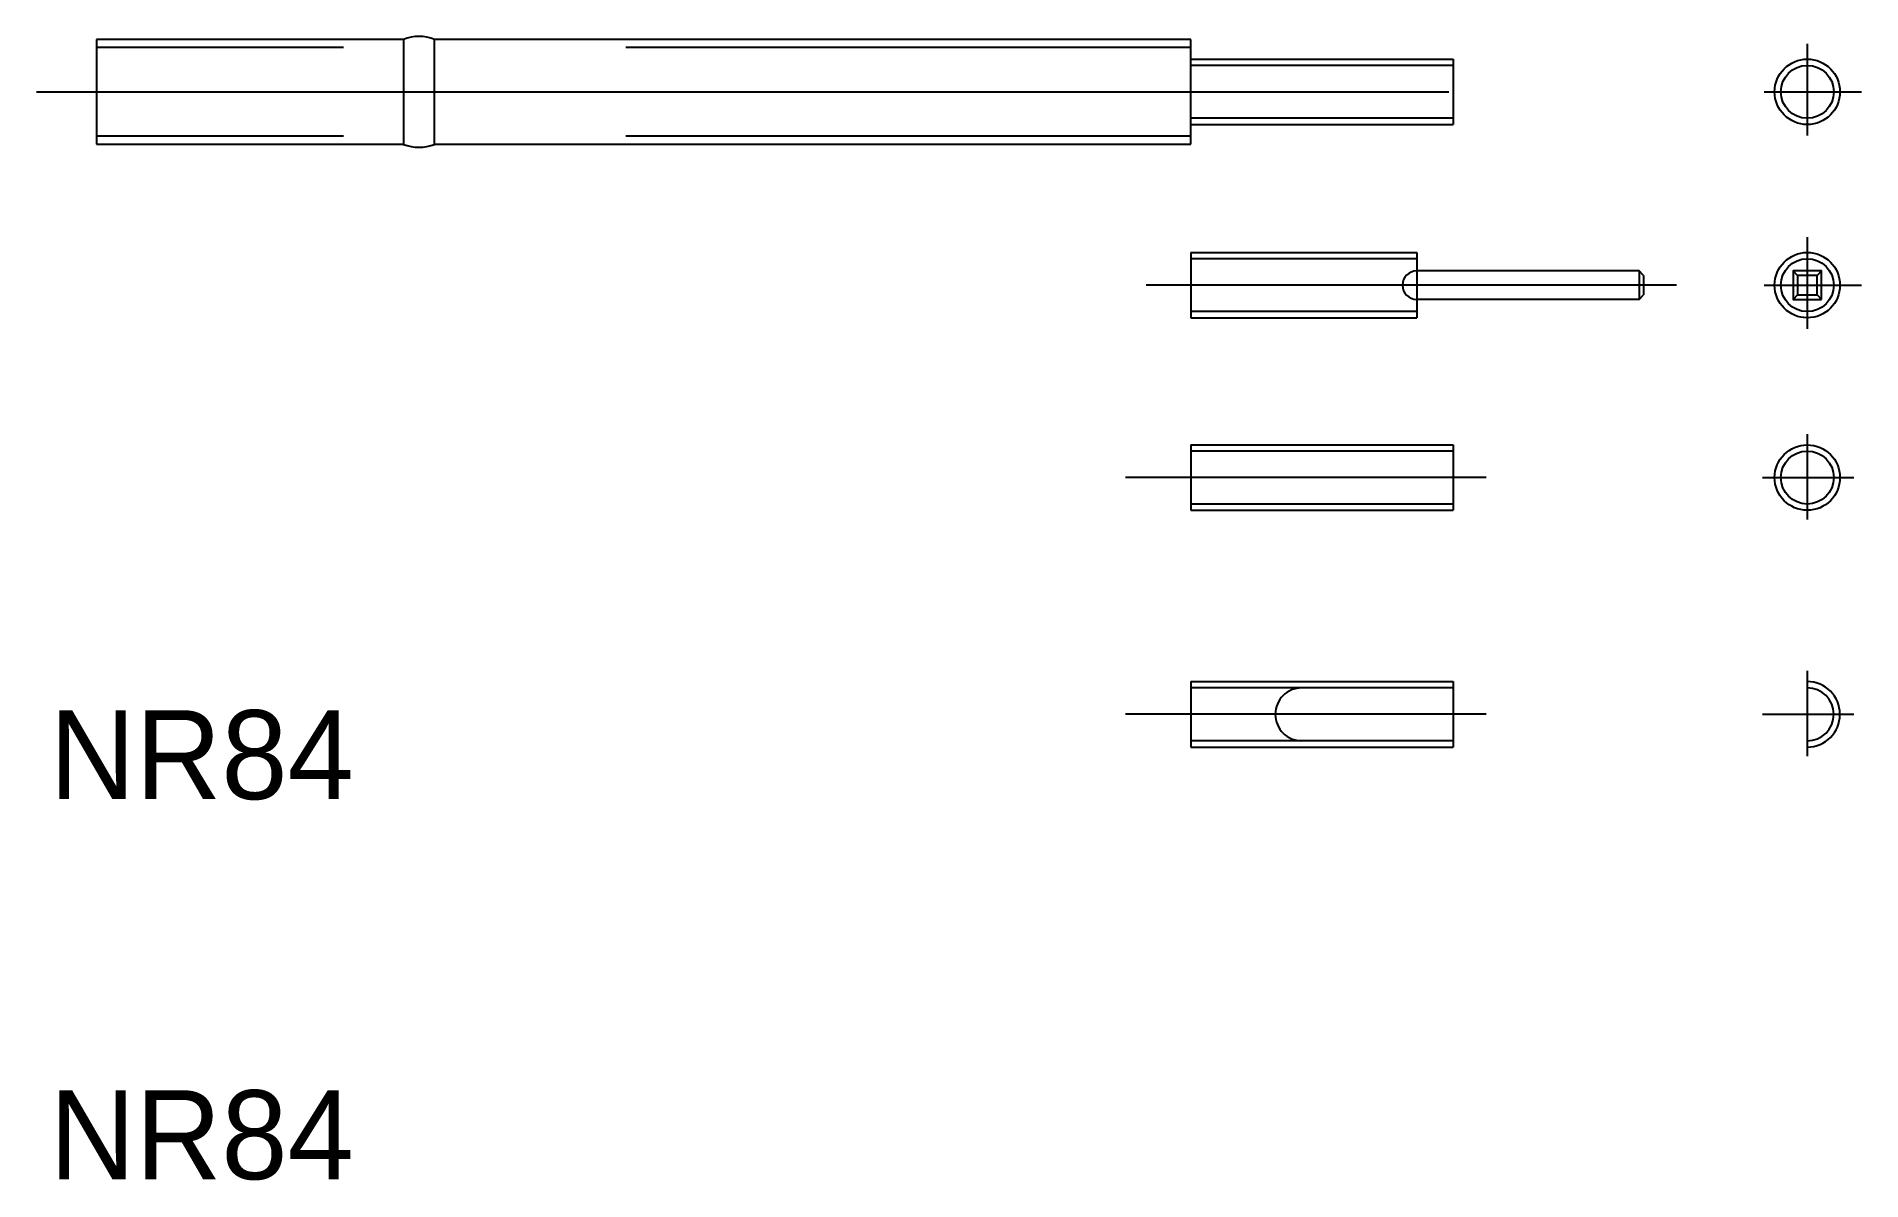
# Model space of a CAD drawing. Extents: x 209.7 to 250.7, y 49.3 to 75.1.
import ezdxf

# ---------------------------------------------------------------- set-up
doc = ezdxf.new("R2010")
doc.units = 0
doc.linetypes.add('CENTER', pattern=[50.8, 31.75, -6.35, 6.35, -6.35])
doc.linetypes.add('DASHED', pattern=[19.05, 12.7, -6.35])
doc.layers.get('0').update_dxf_attribs({"linetype": 'CONTINUOUS'})
doc.layers.add('CENTER', color=1, linetype='CENTER')

msp = doc.modelspace()

# ---------------------------------------------------------------- linework, layer by layer
at = {"color": 7, "linetype": 'CONTINUOUS'}
for p, q in [((217.931, 74.994), (211.031, 74.994)), ((211.031, 74.994), (211.031, 72.634)), ((217.931, 74.994), (217.931, 72.634)), ((218.631, 72.634), (218.631, 74.994)), ((235.631, 72.634), (235.631, 74.994)), ((235.631, 74.549), (241.531, 74.549)), ((241.531, 74.549), (241.531, 73.079)), ((235.631, 73.079), (241.531, 73.079)), ((211.031, 72.634), (217.931, 72.634)), ((235.631, 70.203), (240.711, 70.203)), ((235.631, 70.203), (235.631, 68.733)), ((240.711, 70.203), (240.711, 68.733)), ((245.711, 69.788), (240.711, 69.788)), ((245.811, 69.688), (245.711, 69.788)), ((245.711, 69.788), (245.711, 69.148)), ((249.272, 69.688), (249.172, 69.788)), ((249.812, 69.788), (249.712, 69.688)), ((245.811, 69.688), (245.811, 69.248)), ((245.711, 69.148), (240.711, 69.148)), ((245.711, 69.148), (245.811, 69.248)), ((249.272, 69.248), (249.172, 69.148)), ((249.712, 69.248), (249.812, 69.148)), ((235.631, 68.733), (240.711, 68.733)), ((235.631, 65.876), (241.531, 65.876)), ((235.631, 65.876), (235.631, 64.406)), ((241.531, 65.876), (241.531, 64.406)), ((235.631, 64.406), (241.531, 64.406)), ((235.631, 60.553), (241.531, 60.553)), ((235.631, 60.553), (235.631, 59.083)), ((241.531, 60.553), (241.531, 59.083)), ((235.631, 59.083), (241.531, 59.083))]:
    msp.add_line(p, q, dxfattribs=at)
at = {"color": 3, "linetype": 'DASHED'}
for p, q in [((235.631, 74.814), (211.031, 74.814)), ((241.531, 74.409), (235.631, 74.409)), ((241.531, 73.219), (235.631, 73.219)), ((235.631, 72.814), (211.031, 72.814)), ((240.711, 70.063), (235.631, 70.063)), ((240.711, 68.873), (235.631, 68.873)), ((241.531, 65.736), (235.631, 65.736)), ((241.531, 64.546), (235.631, 64.546)), ((241.531, 60.413), (235.631, 60.413)), ((241.531, 59.223), (235.631, 59.223))]:
    msp.add_line(p, q, dxfattribs=at)
at = {"color": 7, "linetype": 'CONTINUOUS'}
for points in [[(235.631, 74.994), (218.631, 74.994)], [(218.631, 72.634), (235.631, 72.634)]]:
    msp.add_lwpolyline(points, dxfattribs=at)
for points in [[(249.812, 69.148), (249.812, 69.788), (249.172, 69.788), (249.172, 69.148)], [(249.712, 69.248), (249.712, 69.688), (249.272, 69.688), (249.272, 69.248)]]:
    msp.add_lwpolyline(points, close=True, dxfattribs=at)
for centre, radius in [((249.492, 73.814), 0.735), ((249.492, 73.814), 0.595), ((249.492, 69.468), 0.735), ((249.492, 69.468), 0.595), ((249.492, 65.141), 0.735), ((249.492, 65.141), 0.595)]:
    msp.add_circle(centre, radius, dxfattribs=at)
for centre, start, end in [((218.281, 74.084), 68.9584, 111.0416), ((218.281, 73.543), 248.9584, 291.0416)]:
    msp.add_arc(centre, 0.975, start, end)
for centre, radius, start, end in [((240.711, 69.468), 0.32, 90, 270), ((249.492, 59.818), 0.735, 270, 90), ((249.492, 59.818), 0.595, 270, 90)]:
    msp.add_arc(centre, radius, start, end, dxfattribs=at)
at = {"color": 3, "linetype": 'DASHED'}
msp.add_arc((238.126, 59.818), 0.595, 90, 270, dxfattribs=at)
at = {"layer": 'CENTER', "color": 1, "linetype": 'CENTER'}
for p, q in [((249.492, 74.892), (249.492, 72.831)), ((209.681, 73.814), (242.149, 73.814)), ((248.522, 73.814), (250.71, 73.814)), ((249.492, 70.547), (249.492, 68.486)), ((246.549, 69.468), (234.631, 69.468)), ((248.522, 69.468), (250.71, 69.468)), ((249.492, 66.116), (249.492, 64.199)), ((242.269, 65.141), (234.166, 65.141)), ((248.486, 65.141), (250.541, 65.141)), ((249.492, 60.793), (249.492, 58.876)), ((242.269, 59.818), (234.166, 59.818)), ((248.486, 59.818), (250.541, 59.818))]:
    msp.add_line(p, q, dxfattribs=at)

# ---------------------------------------------------------------- texts
at = {"color": 7, "linetype": 'CONTINUOUS'}
for p in [(209.974, 57.911), (209.974, 49.365)]:
    msp.add_text('NR84', height=2, dxfattribs=at).set_placement(p)

doc.saveas('drawing.dxf')
